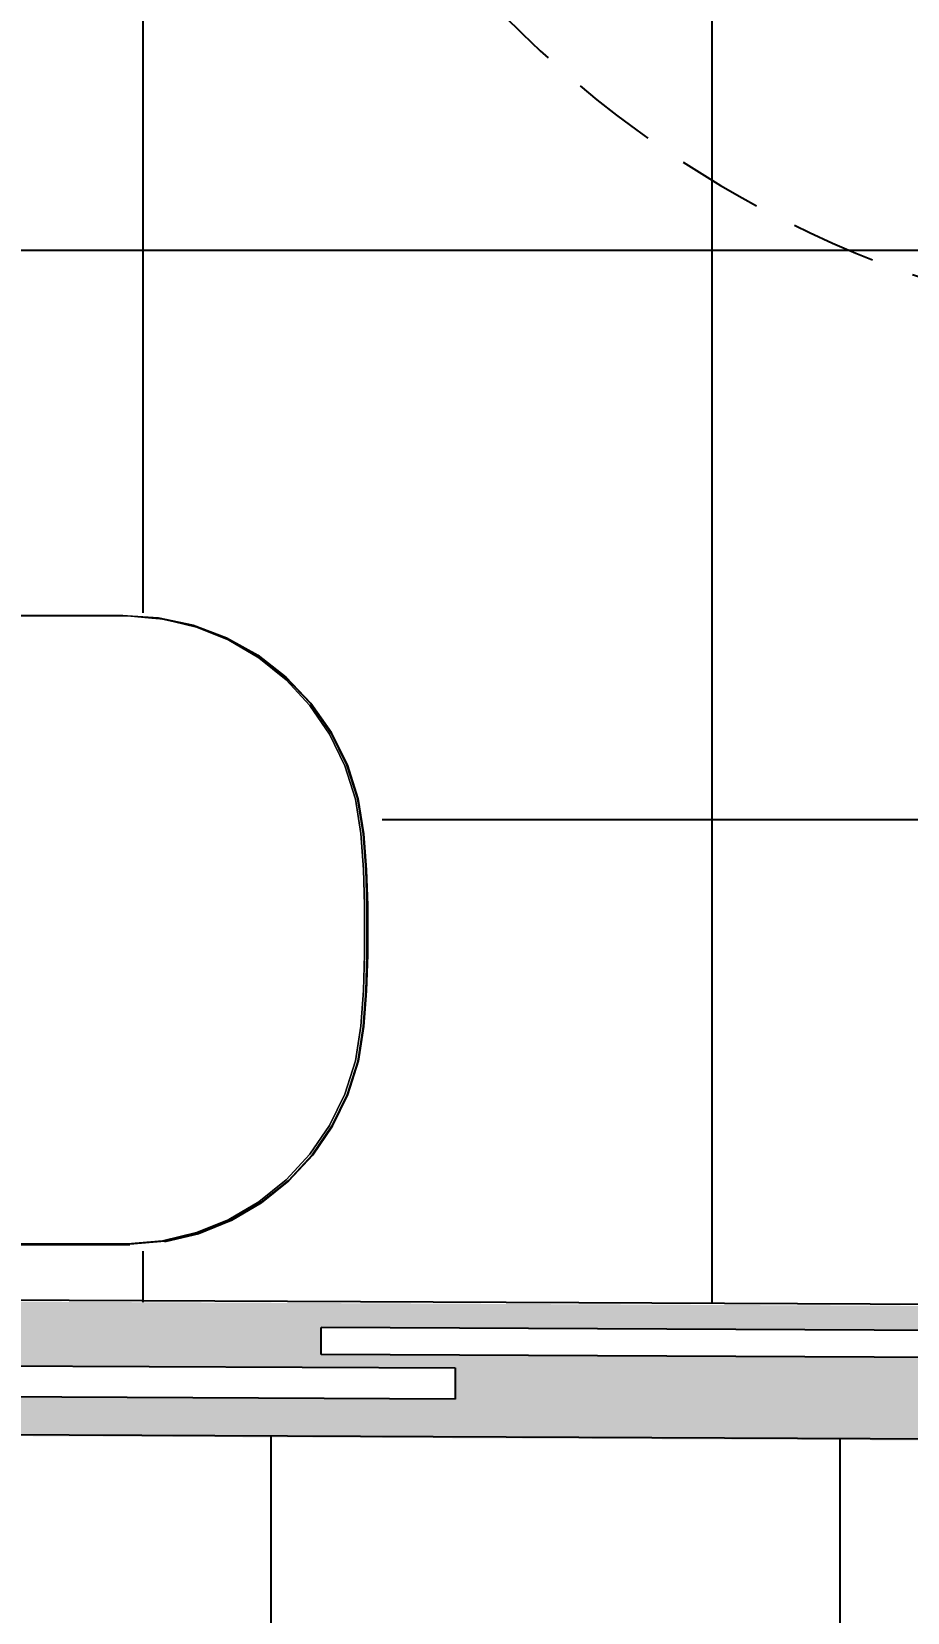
# Model space of a CAD drawing. Header units: millimetres. Extents: x 103208 to 171806, y -164 to 10038.
# Drawn here: x 118271 to 118336.2, y 6375.7 to 6493.3 of the extents above; entities that cross this region are included whole.
import ezdxf

# ---------------------------------------------------------------- set-up
doc = ezdxf.new("R2010")
doc.units = ezdxf.units.MM
doc.linetypes.add('HIDDEN', pattern=[9.525, 6.35, -3.175])
for name, color, linetype, lineweight in [('MEDIDAS', 7, 'Continuous', 0), ('Moveis', 1, 'Continuous', 9), ('Parede Baixa', 5, 'Continuous', 50), ('Pisos Externos', 15, 'Continuous', 9)]:
    doc.layers.add(name, color=color, linetype=linetype, lineweight=lineweight)
for name, color, linetype in [('Piso', 55, 'Continuous'), ('PN010', 1, 'Continuous'), ('Portas-Projeção', 55, 'HIDDEN')]:
    doc.layers.add(name, color=color, linetype=linetype)
doc.styles.add('Valéria', font='romantic.ttf', dxfattribs={"height": 10})
doc.dimstyles.new('Cota - 50', dxfattribs={"dimtxt": 10, "dimasz": 5, "dimexe": 10, "dimexo": 20, "dimgap": 5, "dimtad": 1, "dimtxsty": 'Valéria', "dimblk": 'DOT', "dimcen": 0, "dimclrd": 12, "dimclre": 12, "dimclrt": 2, "dimazin": 2, "dimtfac": 1, "dimtix": 1, "dimtmove": 0, "dimatfit": 3, "dimldrblk": 'DOT', "dimfxl": 1, "dimarcsym": 0})

# ---------------------------------------------------------------- blocks, each defined once
blk = doc.blocks.new('u')
at = {"layer": 'Moveis', "invisible_edges": 3}
for points in [[(12556.061, 3322.426), (12633.549, 3335.554), (12556.095, 3322.404)], [(12556.061, 3322.426), (12633.549, 3335.554), (12556.095, 3322.404)], [(12556.061, 3322.426), (12633.549, 3335.554), (12556.095, 3322.404)], [(12556.061, 3322.426), (12633.549, 3335.554), (12556.095, 3322.404)], [(12556.061, 3322.426), (12633.549, 3335.554), (12556.095, 3322.404)], [(12556.095, 3322.404), (12633.549, 3335.554), (12556.232, 3322.311)], [(12556.095, 3322.404), (12633.549, 3335.554), (12556.232, 3322.311)], [(12556.095, 3322.404), (12633.549, 3335.554), (12556.232, 3322.311)], [(12556.095, 3322.404), (12633.549, 3335.554), (12556.232, 3322.311)], [(12556.095, 3322.404), (12633.549, 3335.554), (12556.232, 3322.311)], [(12556.232, 3322.311), (12633.549, 3335.554), (12556.257, 3322.282)], [(12556.232, 3322.311), (12633.549, 3335.554), (12556.257, 3322.282)], [(12556.232, 3322.311), (12633.549, 3335.554), (12556.257, 3322.282)], [(12556.232, 3322.311), (12633.549, 3335.554), (12556.257, 3322.282)], [(12556.232, 3322.311), (12633.549, 3335.554), (12556.257, 3322.282)], [(12556.257, 3322.282), (12633.549, 3335.554), (12556.359, 3322.193)], [(12556.257, 3322.282), (12633.549, 3335.554), (12556.359, 3322.193)], [(12556.257, 3322.282), (12633.549, 3335.554), (12556.359, 3322.193)], [(12556.257, 3322.282), (12633.549, 3335.554), (12556.359, 3322.193)], [(12556.257, 3322.282), (12633.549, 3335.554), (12556.359, 3322.193)], [(12556.359, 3322.193), (12633.549, 3335.554), (12556.382, 3322.167)], [(12556.359, 3322.193), (12633.549, 3335.554), (12556.382, 3322.167)], [(12556.359, 3322.193), (12633.549, 3335.554), (12556.382, 3322.167)], [(12556.359, 3322.193), (12633.549, 3335.554), (12556.382, 3322.167)], [(12556.359, 3322.193), (12633.549, 3335.554), (12556.382, 3322.167)], [(12556.382, 3322.167), (12633.549, 3335.554), (12556.494, 3322.031)], [(12556.382, 3322.167), (12633.549, 3335.554), (12556.494, 3322.031)], [(12556.382, 3322.167), (12633.549, 3335.554), (12556.494, 3322.031)], [(12556.382, 3322.167), (12633.549, 3335.554), (12556.494, 3322.031)], [(12556.382, 3322.167), (12633.549, 3335.554), (12556.494, 3322.031)], [(12556.494, 3322.031), (12633.549, 3335.554), (12556.593, 3321.876)], [(12556.494, 3322.031), (12633.549, 3335.554), (12556.593, 3321.876)], [(12556.494, 3322.031), (12633.549, 3335.554), (12556.593, 3321.876)], [(12556.494, 3322.031), (12633.549, 3335.554), (12556.593, 3321.876)], [(12556.494, 3322.031), (12633.549, 3335.554), (12556.593, 3321.876)], [(12556.593, 3321.876), (12633.549, 3335.554), (12556.603, 3321.851)], [(12556.593, 3321.876), (12633.549, 3335.554), (12556.603, 3321.851)], [(12556.593, 3321.876), (12633.549, 3335.554), (12556.603, 3321.851)], [(12556.593, 3321.876), (12633.549, 3335.554), (12556.603, 3321.851)], [(12556.593, 3321.876), (12633.549, 3335.554), (12556.603, 3321.851)], [(12556.603, 3321.851), (12633.549, 3335.554), (12556.676, 3321.704)], [(12556.603, 3321.851), (12633.549, 3335.554), (12556.676, 3321.704)], [(12556.603, 3321.851), (12633.549, 3335.554), (12556.676, 3321.704)], [(12556.603, 3321.851), (12633.549, 3335.554), (12556.676, 3321.704)], [(12556.603, 3321.851), (12633.549, 3335.554), (12556.676, 3321.704)], [(12556.676, 3321.704), (12633.549, 3335.554), (12556.684, 3321.683)], [(12556.676, 3321.704), (12633.549, 3335.554), (12556.684, 3321.683)], [(12556.676, 3321.704), (12633.549, 3335.554), (12556.684, 3321.683)], [(12556.676, 3321.704), (12633.549, 3335.554), (12556.684, 3321.683)], [(12556.676, 3321.704), (12633.549, 3335.554), (12556.684, 3321.683)], [(12556.684, 3321.683), (12633.549, 3335.554), (12556.748, 3321.503)], [(12556.684, 3321.683), (12633.549, 3335.554), (12556.748, 3321.503)], [(12556.684, 3321.683), (12633.549, 3335.554), (12556.748, 3321.503)], [(12556.684, 3321.683), (12633.549, 3335.554), (12556.748, 3321.503)], [(12556.684, 3321.683), (12633.549, 3335.554), (12556.748, 3321.503)], [(12556.748, 3321.503), (12633.549, 3335.554), (12556.795, 3321.312)], [(12556.748, 3321.503), (12633.549, 3335.554), (12556.795, 3321.312)], [(12556.748, 3321.503), (12633.549, 3335.554), (12556.795, 3321.312)], [(12556.748, 3321.503), (12633.549, 3335.554), (12556.795, 3321.312)], [(12556.748, 3321.503), (12633.549, 3335.554), (12556.795, 3321.312)], [(12556.795, 3321.312), (12633.549, 3335.554), (12556.824, 3321.114)], [(12556.795, 3321.312), (12633.549, 3335.554), (12556.824, 3321.114)], [(12556.795, 3321.312), (12633.549, 3335.554), (12556.824, 3321.114)], [(12556.795, 3321.312), (12633.549, 3335.554), (12556.824, 3321.114)], [(12556.795, 3321.312), (12633.549, 3335.554), (12556.824, 3321.114)], [(12556.824, 3321.114), (12633.549, 3335.554), (12556.833, 3320.923)], [(12556.824, 3321.114), (12633.549, 3335.554), (12556.833, 3320.923)], [(12556.824, 3321.114), (12633.549, 3335.554), (12556.833, 3320.923)], [(12556.824, 3321.114), (12633.549, 3335.554), (12556.833, 3320.923)], [(12556.824, 3321.114), (12633.549, 3335.554), (12556.833, 3320.923)], [(12556.833, 3320.923), (12633.549, 3335.554), (12556.833, 3308.185)], [(12556.833, 3320.923), (12633.549, 3335.554), (12556.833, 3308.185)], [(12556.833, 3320.923), (12633.549, 3335.554), (12556.833, 3308.185)], [(12556.833, 3320.923), (12633.549, 3335.554), (12556.833, 3308.185)], [(12556.833, 3320.923), (12633.549, 3335.554), (12556.833, 3308.185)]]:
    blk.add_3dface(points, dxfattribs=at)
blk = doc.blocks.new('_Dot')
at = {"color": 0, "linetype": 'ByBlock', "lineweight": -2}
blk.add_line((-0.5, 0), (-1, 0), dxfattribs=at)
at = {"color": 0, "linetype": 'ByBlock', "const_width": 0.5}
blk.add_lwpolyline([(-0.25, 0, 1), (0.25, 0, 1)], format="xyb", close=True, dxfattribs=at)
blk = doc.blocks.new('*D888')
at = {"layer": 'Defpoints', "color": 0, "transparency": 16777216}
for p in [(119310.37, 6770.07, 9825), (119409.15, 6632.8), (116870.38, 5014.37, 9825)]:
    blk.add_point(p, dxfattribs=at)
at = {"layer": 'MEDIDAS', "color": 12, "lineweight": -2, "transparency": 16777216}
for p, q in [((119322.05, 6753.84), (119414.99, 6624.68)), ((116973.22, 4880.02), (119405.09, 6629.88)), ((116882.06, 4998.14), (116975, 4868.98))]:
    blk.add_line(p, q, dxfattribs=at)
at = {"layer": 'MEDIDAS', "color": 12, "lineweight": -2, "transparency": 16777216, "xscale": 5, "yscale": 5, "zscale": 5}
for p, rotation in [((119409.15, 6632.8), 35.73698977606095), ((116969.16, 4877.1), 215.736989776061)]:
    blk.add_blockref('_Dot', p, dxfattribs=dict(at, rotation=rotation))
at = {"layer": 'MEDIDAS', "color": 2, "transparency": 16777216, "insert": (118183.23, 5763.18), "char_height": 10, "attachment_point": 5, "rotation": 35.737, "style": 'Valéria'}
blk.add_mtext('3006', dxfattribs=at)

msp = doc.modelspace()

# ---------------------------------------------------------------- hatches: boundary and pattern name
at = {"layer": 'Piso'}
h = msp.add_hatch(dxfattribs=at)
h.set_pattern_fill('ANSI37', color=256, scale=13.33333, angle=-45)
h.paths.add_polyline_path([(118377.65682, 6398.80188), (118218.08925, 6398.80188), (118218.02067, 6549.03709), (118377.58824, 6549.03709)])
h.paths.add_polyline_path([(118268.27188, 6469.30771), (118218.02067, 6469.30771), (118218.02067, 6549.03709), (118268.27188, 6549.03709)], flags=16)
h.paths.add_polyline_path([(118225.36547, 6449.40113), (118296.38943, 6450.25712), (118298.61103, 6402.4309), (118226.67332, 6403.04957)], flags=16)
h.paths.add_polyline_path([(118218.12662, 6467.02625), (118225.32405, 6467.02625), (118226.75444, 6462.21222), (118218.12662, 6456.52532)], flags=16)
h = msp.add_hatch(dxfattribs=at)
h.set_pattern_fill('ANSI37', color=256, scale=13.333333, angle=-45)
h.set_pattern_definition([(360, (54365.504, -1843.903), (3e-14, 42.333333), []), (90, (54365.504, -1843.903), (-42.333333, 3e-14), [])])
h.paths.add_polyline_path([(118377.45945, 6388.44635), (118217.46104, 6389.1609), (118217.3367, 6363.07414), (118218.71943, 6362.57025), (118218.85712, 6362.32857), (118218.85712, 6360.93386), (118218.85712, 6356.31696), (118221.48854, 6356.31696), (118221.78229, 6356.09586), (118222.09271, 6355.90951), (118222.41896, 6355.75863), (118222.76109, 6355.6415), (118223.11951, 6355.55984), (118223.46122, 6355.49211), (118223.90476, 6355.35716), (118224.22629, 6355.22309), (118224.22629, 6355.80864), (118228.2361, 6355.80864), (118228.2361, 6354.68164), (118256.46243, 6354.68164), (118256.46243, 6367.25331), (118287.14431, 6367.25331), (118287.14431, 6336.50998), (118256.46243, 6336.50998), (118256.46243, 6349.08164), (118228.2361, 6349.08164), (118228.2361, 6347.95464), (118224.22629, 6347.95464), (118224.22629, 6348.5402), (118223.90476, 6348.40613), (118223.46122, 6348.27118), (118223.11951, 6348.20345), (118222.76104, 6348.12178), (118222.41878, 6348.00458), (118222.09253, 6347.85312), (118221.78224, 6347.6674), (118221.48854, 6347.44633), (118218.85712, 6347.44633), (118218.85712, 6342.72142), (118218.82148, 6342.64828), (118218.84806, 6342.73966), (118218.85712, 6342.82943), (118218.85712, 6347.44633), (118218.85712, 6356.31696), (118218.85712, 6360.93386), (118218.84806, 6361.02363), (118218.82148, 6361.115), (118218.77921, 6361.20176), (118218.59112, 6361.37912), (118217.9223, 6361.66409), (118217.33109, 6361.89657), (118217.10292, 6314.02869), (118247.10547, 6314.19096), (118347.104, 6314.73181), (118377.10887, 6314.89409)])
at = {"layer": 'Pisos Externos'}
h = msp.add_hatch(dxfattribs=at)
h.set_pattern_fill('AR-SAND', color=256, scale=0.05, angle=45)
h.set_pattern_definition([(82.5, (69592.022, -1480.3171), (-1.78690674, 1.673767446), [0, -1.9304, 0, -2.159, 0, -2.06375]), (52.5, (69592.022, -1480.317), (-0.94505464, 4.12366426), [0, -1.0414, 0, -1.7399, 0, -0.66675]), (12.5, (69590.9174, -1481.4217), (2.79149913, 2.80166156), [0, -0.635, 0, -2.286, 0, -2.9845]), (2.5, (69590.9174, -1481.4217), (1.91140555, 3.4877539), [0, -0.3175, 0, -1.4986, 0, -1.7145])])
h.paths.add_polyline_path([(118377.53553, 6394.50303), (118372.56504, 6394.52673), (118372.56504, 6388.34668), (118377.53553, 6388.32299)])
h.paths.add_polyline_path([(118372.56504, 6393.02671), (118369.56334, 6393.04102), (118369.55792, 6388.36101), (118372.56504, 6388.34668)])
h.paths.add_polyline_path([(118369.55792, 6393.04104), (118369.56507, 6394.54103), (118302.56584, 6394.86038), (118302.56127, 6393.90331), (118302.5502, 6391.58056), (118217.55117, 6391.98571), (118217.53734, 6389.08562), (118369.55792, 6388.36101)])
h.paths.add_polyline_path([(118369.57461, 6398.36104), (118217.58501, 6399.0855), (118217.56591, 6395.07808), (118218.03439, 6395.07808), (118218.03439, 6394.27811), (118219.46793, 6394.27811), (118219.46793, 6394.57135), (118220.00821, 6394.57135), (118220.00821, 6394.27811), (118221.86191, 6394.27811), (118221.86191, 6394.57135), (118222.40218, 6394.57135), (118222.40218, 6394.27811), (118302.56127, 6393.90331), (118302.56584, 6394.86038), (118292.56595, 6394.90804), (118292.57548, 6396.90802), (118369.57461, 6396.541)])
h.paths.add_polyline_path([(118377.58319, 6398.32287), (118372.58325, 6398.3467), (118372.58172, 6398.02669), (118372.57457, 6396.5267), (118377.57452, 6396.50287)])
h.paths.add_polyline_path([(118372.58325, 6398.3467), (118369.59776, 6398.36093), (118369.59776, 6398.04091), (118372.58172, 6398.02669)])

# ---------------------------------------------------------------- linework, layer by layer
at = {"layer": 'Moveis'}
for p, q in [((118277.80531, 6449.85559), (118226.67332, 6449.85559)), ((118278.17415, 6449.82912), (118237.6693, 6449.82912)), ((118277.80531, 6449.85559), (118278.17415, 6449.82912)), ((118279.96696, 6449.66978), (118278.17415, 6449.82912)), ((118278.17415, 6449.82912), (118280.46205, 6449.69625)), ((118280.56759, 6449.61639), (118279.96696, 6449.66978)), ((118280.4541, 6449.64057), (118279.96696, 6449.66978)), ((118280.4541, 6449.64057), (118280.56759, 6449.61639)), ((118280.46205, 6449.69625), (118283.06512, 6449.14158)), ((118280.76362, 6449.59897), (118280.56759, 6449.61639)), ((118280.76362, 6449.59897), (118281.66316, 6449.38297)), ((118281.66316, 6449.38297), (118283.04899, 6449.0877)), ((118281.66316, 6449.38297), (118283.29144, 6448.99198)), ((118283.06512, 6449.14158), (118285.55604, 6448.20404)), ((118285.70308, 6448.02125), (118283.29144, 6448.99198)), ((118283.29144, 6448.99198), (118285.53207, 6448.15316)), ((118287.84757, 6446.85795), (118285.53207, 6448.15316)), ((118285.55604, 6448.20404), (118287.87884, 6446.9047)), ((118287.94651, 6446.70772), (118285.70308, 6448.02125)), ((118287.84757, 6446.85795), (118289.94344, 6445.23117)), ((118287.87884, 6446.9047), (118289.98131, 6445.27275)), ((118287.94651, 6446.70772), (118289.97333, 6445.07973)), ((118291.77259, 6443.30938), (118289.94344, 6445.23117)), ((118291.73981, 6443.17241), (118289.97333, 6445.07973)), ((118289.98131, 6445.27275), (118291.81623, 6443.34486)), ((118291.77259, 6443.30938), (118293.29392, 6441.13576)), ((118291.81623, 6443.34486), (118293.34235, 6441.16435)), ((118291.73981, 6443.17241), (118293.20783, 6441.0269)), ((118294.34574, 6438.68948), (118293.20783, 6441.0269)), ((118293.29392, 6441.13576), (118294.47325, 6438.75915)), ((118293.34235, 6441.16435), (118294.52539, 6438.78022)), ((118295.12898, 6436.2106), (118294.34574, 6438.68948)), ((118295.28407, 6436.23296), (118294.47325, 6438.75915)), ((118294.52539, 6438.78022), (118295.33877, 6436.24604)), ((118295.28407, 6436.23296), (118295.70817, 6433.61394)), ((118295.33877, 6436.24604), (118295.7642, 6433.61875)), ((118295.12898, 6436.2106), (118295.54065, 6433.64372)), ((118295.72295, 6430.98316), (118295.54065, 6433.64372)), ((118295.89047, 6430.95338), (118295.70817, 6433.61394)), ((118295.7642, 6433.61875), (118295.94664, 6430.95627)), ((118295.72295, 6430.98316), (118295.81415, 6428.31792)), ((118295.98167, 6428.28814), (118295.89047, 6430.95338)), ((118295.94664, 6430.95627), (118296.0379, 6428.28911)), ((118295.81415, 6428.31792), (118295.81415, 6424.64679)), ((118295.98167, 6424.61701), (118295.98167, 6428.28814)), ((118296.0379, 6428.28911), (118296.04932, 6426.95474)), ((118296.04932, 6426.95474), (118296.0379, 6424.61605)), ((118295.81415, 6424.64679), (118295.72295, 6421.98155)), ((118295.89047, 6421.95177), (118295.98167, 6424.61701)), ((118296.0379, 6424.61605), (118295.94664, 6421.94889)), ((118295.72295, 6421.98155), (118295.54065, 6419.32099)), ((118295.89047, 6421.95177), (118295.70817, 6419.29121)), ((118295.94664, 6421.94889), (118295.7642, 6419.28641)), ((118295.12898, 6416.75411), (118295.54065, 6419.32099)), ((118295.2965, 6416.72434), (118295.70817, 6419.29121)), ((118295.7642, 6419.28641), (118295.35122, 6416.71133)), ((118295.12898, 6416.75411), (118294.34574, 6414.27523)), ((118295.2965, 6416.72434), (118294.51326, 6414.24545)), ((118295.35122, 6416.71133), (118294.56547, 6414.22453)), ((118293.20783, 6411.93782), (118294.34574, 6414.27523)), ((118294.51326, 6414.24545), (118293.37536, 6411.90804)), ((118294.56547, 6414.22453), (118293.42392, 6411.87966)), ((118291.73981, 6409.7923), (118293.20783, 6411.93782)), ((118291.90733, 6409.76253), (118293.37536, 6411.90804)), ((118293.42392, 6411.87966), (118291.95118, 6409.72731)), ((118291.73981, 6409.7923), (118289.97333, 6407.88498)), ((118291.90733, 6409.76253), (118290.14085, 6407.8552)), ((118291.95118, 6409.72731), (118290.17904, 6407.81391)), ((118287.94651, 6406.25699), (118289.97333, 6407.88498)), ((118288.11403, 6406.22721), (118290.14085, 6407.8552)), ((118290.17904, 6407.81391), (118288.14573, 6406.18075)), ((118287.94651, 6406.25699), (118285.70308, 6404.94346)), ((118288.11403, 6406.22721), (118285.87061, 6404.91369)), ((118288.14573, 6406.18075), (118285.89511, 6404.86306)), ((118283.29144, 6403.97273), (118285.70308, 6404.94346)), ((118285.87061, 6404.91369), (118283.45896, 6403.94296)), ((118285.89511, 6404.86306), (118283.47575, 6403.88928)), ((118280.76362, 6403.36574), (118278.17415, 6403.13559)), ((118280.93114, 6403.33597), (118278.34167, 6403.10581)), ((118280.76362, 6403.36574), (118283.29144, 6403.97273)), ((118280.93114, 6403.33597), (118283.45896, 6403.94296)), ((118283.47575, 6403.88928), (118280.93984, 6403.2804)), ((118278.34167, 6403.10581), (118226.67332, 6403.10581)), ((118278.3421, 6403.04957), (118226.67332, 6403.04957)), ((118237.21095, 6403.13559), (118278.17415, 6403.13559))]:
    msp.add_line(p, q, dxfattribs=at)
for points, invisible_edges in [([(118226.67332, 6449.85559), (118322.16132, 6491.23041), (118277.80531, 6449.85559)], 3), ([(118226.67332, 6449.85559), (118322.16132, 6491.23041), (118277.80531, 6449.85559)], 3), ([(118226.67332, 6449.85559), (118322.16132, 6491.23041), (118277.80531, 6449.85559)], 3), ([(118226.67332, 6449.85559), (118322.16132, 6491.23041), (118277.80531, 6449.85559)], 3), ([(118226.67332, 6449.85559), (118322.16132, 6491.23041), (118277.80531, 6449.85559)], 3), ([(118277.80531, 6449.85559), (118322.16132, 6491.23041), (118278.17415, 6449.82912)], 3), ([(118277.80531, 6449.85559), (118322.16132, 6491.23041), (118278.17415, 6449.82912)], 3), ([(118277.80531, 6449.85559), (118322.16132, 6491.23041), (118278.17415, 6449.82912)], 3), ([(118277.80531, 6449.85559), (118322.16132, 6491.23041), (118278.17415, 6449.82912)], 3), ([(118277.80531, 6449.85559), (118322.16132, 6491.23041), (118278.17415, 6449.82912)], 3), ([(118278.17415, 6449.82912), (118322.16132, 6491.23041), (118280.46205, 6449.69625)], 3), ([(118278.17415, 6449.82912), (118322.16132, 6491.23041), (118280.46205, 6449.69625)], 3), ([(118278.17415, 6449.82912), (118322.16132, 6491.23041), (118280.46205, 6449.69625)], 3), ([(118278.17415, 6449.82912), (118322.16132, 6491.23041), (118280.46205, 6449.69625)], 3), ([(118278.17415, 6449.82912), (118322.16132, 6491.23041), (118280.46205, 6449.69625)], 3), ([(118280.46205, 6449.69625), (118322.16132, 6491.23041), (118283.06512, 6449.14158)], 3), ([(118280.46205, 6449.69625), (118322.16132, 6491.23041), (118283.06512, 6449.14158)], 3), ([(118280.46205, 6449.69625), (118322.16132, 6491.23041), (118283.06512, 6449.14158)], 3), ([(118280.46205, 6449.69625), (118322.16132, 6491.23041), (118283.06512, 6449.14158)], 3), ([(118280.46205, 6449.69625), (118322.16132, 6491.23041), (118283.06512, 6449.14158)], 3), ([(118283.06512, 6449.14158), (118322.16132, 6491.23041), (118285.55604, 6448.20404)], 3), ([(118283.06512, 6449.14158), (118322.16132, 6491.23041), (118285.55604, 6448.20404)], 3), ([(118283.06512, 6449.14158), (118322.16132, 6491.23041), (118285.55604, 6448.20404)], 3), ([(118283.06512, 6449.14158), (118322.16132, 6491.23041), (118285.55604, 6448.20404)], 3), ([(118283.06512, 6449.14158), (118322.16132, 6491.23041), (118285.55604, 6448.20404)], 3), ([(118285.55604, 6448.20404), (118322.16132, 6491.23041), (118287.87884, 6446.9047)], 3), ([(118285.55604, 6448.20404), (118322.16132, 6491.23041), (118287.87884, 6446.9047)], 3), ([(118285.55604, 6448.20404), (118322.16132, 6491.23041), (118287.87884, 6446.9047)], 3), ([(118285.55604, 6448.20404), (118322.16132, 6491.23041), (118287.87884, 6446.9047)], 3), ([(118285.55604, 6448.20404), (118322.16132, 6491.23041), (118287.87884, 6446.9047)], 3), ([(118287.87884, 6446.9047), (118322.16132, 6491.23041), (118289.98131, 6445.27275)], 3), ([(118287.87884, 6446.9047), (118322.16132, 6491.23041), (118289.98131, 6445.27275)], 3), ([(118287.87884, 6446.9047), (118322.16132, 6491.23041), (118289.98131, 6445.27275)], 3), ([(118287.87884, 6446.9047), (118322.16132, 6491.23041), (118289.98131, 6445.27275)], 3), ([(118287.87884, 6446.9047), (118322.16132, 6491.23041), (118289.98131, 6445.27275)], 3), ([(118289.98131, 6445.27275), (118322.16132, 6491.23041), (118291.81623, 6443.34486)], 3), ([(118289.98131, 6445.27275), (118322.16132, 6491.23041), (118291.81623, 6443.34486)], 3), ([(118289.98131, 6445.27275), (118322.16132, 6491.23041), (118291.81623, 6443.34486)], 3), ([(118289.98131, 6445.27275), (118322.16132, 6491.23041), (118291.81623, 6443.34486)], 3), ([(118289.98131, 6445.27275), (118322.16132, 6491.23041), (118291.81623, 6443.34486)], 3), ([(118291.81623, 6443.34486), (118322.16132, 6491.23041), (118293.34235, 6441.16435)], 3), ([(118291.81623, 6443.34486), (118322.16132, 6491.23041), (118293.34235, 6441.16435)], 3), ([(118291.81623, 6443.34486), (118322.16132, 6491.23041), (118293.34235, 6441.16435)], 3), ([(118291.81623, 6443.34486), (118322.16132, 6491.23041), (118293.34235, 6441.16435)], 3), ([(118291.81623, 6443.34486), (118322.16132, 6491.23041), (118293.34235, 6441.16435)], 3), ([(118293.34235, 6441.16435), (118322.16132, 6491.23041), (118294.52539, 6438.78022)], 3), ([(118293.34235, 6441.16435), (118322.16132, 6491.23041), (118294.52539, 6438.78022)], 3), ([(118293.34235, 6441.16435), (118322.16132, 6491.23041), (118294.52539, 6438.78022)], 3), ([(118293.34235, 6441.16435), (118322.16132, 6491.23041), (118294.52539, 6438.78022)], 3), ([(118293.34235, 6441.16435), (118322.16132, 6491.23041), (118294.52539, 6438.78022)], 3), ([(118294.52539, 6438.78022), (118322.16132, 6491.23041), (118295.33877, 6436.24604)], 3), ([(118294.52539, 6438.78022), (118322.16132, 6491.23041), (118295.33877, 6436.24604)], 3), ([(118294.52539, 6438.78022), (118322.16132, 6491.23041), (118295.33877, 6436.24604)], 3), ([(118294.52539, 6438.78022), (118322.16132, 6491.23041), (118295.33877, 6436.24604)], 3), ([(118294.52539, 6438.78022), (118322.16132, 6491.23041), (118295.33877, 6436.24604)], 3), ([(118295.33877, 6436.24604), (118322.16132, 6491.23041), (118295.7642, 6433.61875)], 3), ([(118295.33877, 6436.24604), (118322.16132, 6491.23041), (118295.7642, 6433.61875)], 3), ([(118295.33877, 6436.24604), (118322.16132, 6491.23041), (118295.7642, 6433.61875)], 3), ([(118295.33877, 6436.24604), (118322.16132, 6491.23041), (118295.7642, 6433.61875)], 3), ([(118295.33877, 6436.24604), (118322.16132, 6491.23041), (118295.7642, 6433.61875)], 3), ([(118295.7642, 6433.61875), (118322.16132, 6491.23041), (118295.94664, 6430.95627)], 3), ([(118295.7642, 6433.61875), (118322.16132, 6491.23041), (118295.94664, 6430.95627)], 3), ([(118295.7642, 6433.61875), (118322.16132, 6491.23041), (118295.94664, 6430.95627)], 3), ([(118295.7642, 6433.61875), (118322.16132, 6491.23041), (118295.94664, 6430.95627)], 3), ([(118295.7642, 6433.61875), (118322.16132, 6491.23041), (118295.94664, 6430.95627)], 3), ([(118295.94664, 6430.95627), (118322.16132, 6491.23041), (118296.0379, 6428.28911)], 3), ([(118295.94664, 6430.95627), (118322.16132, 6491.23041), (118296.0379, 6428.28911)], 3), ([(118295.94664, 6430.95627), (118322.16132, 6491.23041), (118296.0379, 6428.28911)], 3), ([(118295.94664, 6430.95627), (118322.16132, 6491.23041), (118296.0379, 6428.28911)], 3), ([(118295.94664, 6430.95627), (118322.16132, 6491.23041), (118296.0379, 6428.28911)], 3), ([(118296.0379, 6428.28911), (118322.16132, 6491.23041), (118296.04932, 6426.95474)], 3), ([(118296.0379, 6428.28911), (118322.16132, 6491.23041), (118296.04932, 6426.95474)], 3), ([(118296.0379, 6428.28911), (118322.16132, 6491.23041), (118296.04932, 6426.95474)], 3), ([(118296.0379, 6428.28911), (118322.16132, 6491.23041), (118296.04932, 6426.95474)], 3), ([(118296.0379, 6428.28911), (118322.16132, 6491.23041), (118296.04932, 6426.95474)], 3), ([(118237.6693, 6449.82912), (118226.67332, 6449.85559), (118277.80531, 6449.85559)], 13), ([(118237.21095, 6403.13559), (118237.3709, 6449.60609), (118278.17415, 6403.13559)], 3), ([(118237.6693, 6449.82912), (118277.80531, 6449.85559), (118278.17415, 6449.82912)], 1), ([(118278.17415, 6403.13559), (118237.6693, 6449.82912), (118278.17415, 6449.82912)], 13), ([(118280.76362, 6403.36574), (118278.17415, 6449.82912), (118279.96696, 6449.66978)], 13), ([(118280.46205, 6449.69625), (118279.96696, 6449.66978), (118278.17415, 6449.82912)], 1), ([(118278.17415, 6403.13559), (118278.17415, 6449.82912), (118280.76362, 6403.36574)], 3), ([(118279.96696, 6449.66978), (118280.46205, 6449.69625), (118280.4541, 6449.64057)], 3), ([(118280.76362, 6403.36574), (118279.96696, 6449.66978), (118280.56759, 6449.61639)], 13), ([(118280.4541, 6449.64057), (118280.46205, 6449.69625), (118280.56759, 6449.61639)], 3), ([(118280.76362, 6449.59897), (118280.46205, 6449.69625), (118283.06512, 6449.14158)], 13), ([(118280.56759, 6449.61639), (118280.46205, 6449.69625), (118280.76362, 6449.59897)], 3), ([(118280.76362, 6403.36574), (118280.56759, 6449.61639), (118280.76362, 6449.59897)], 13), ([(118283.29144, 6403.97273), (118280.76362, 6449.59897), (118281.66316, 6449.38297)], 13), ([(118280.76362, 6403.36574), (118280.76362, 6449.59897), (118283.29144, 6403.97273)], 3), ([(118280.76362, 6449.59897), (118283.06512, 6449.14158), (118281.66316, 6449.38297)], 3), ([(118283.29144, 6403.97273), (118281.66316, 6449.38297), (118283.29144, 6448.99198)], 13), ([(118281.66316, 6449.38297), (118283.06512, 6449.14158), (118283.04899, 6449.0877)], 3), ([(118283.29144, 6448.99198), (118283.06512, 6449.14158), (118285.55604, 6448.20404)], 13), ([(118283.29144, 6448.99198), (118285.55604, 6448.20404), (118285.53207, 6448.15316)], 3), ([(118283.29144, 6403.97273), (118283.29144, 6448.99198), (118285.70308, 6404.94346)], 3), ([(118285.70308, 6404.94346), (118283.29144, 6448.99198), (118285.70308, 6448.02125)], 13), ([(118285.53207, 6448.15316), (118285.70308, 6448.02125), (118283.29144, 6448.99198)], 1), ([(118285.53207, 6448.15316), (118285.55604, 6448.20404), (118287.84757, 6446.85795)], 3), ([(118285.70308, 6448.02125), (118285.53207, 6448.15316), (118287.84757, 6446.85795)], 13), ([(118287.84757, 6446.85795), (118285.55604, 6448.20404), (118287.87884, 6446.9047)], 13), ([(118287.94651, 6406.25699), (118285.70308, 6448.02125), (118287.94651, 6446.70772)], 13), ([(118285.70308, 6404.94346), (118285.70308, 6448.02125), (118287.94651, 6406.25699)], 3), ([(118285.70308, 6448.02125), (118287.84757, 6446.85795), (118287.94651, 6446.70772)], 3), ([(118287.84757, 6446.85795), (118287.87884, 6446.9047), (118289.94344, 6445.23117)], 3), ([(118287.94651, 6446.70772), (118287.84757, 6446.85795), (118289.94344, 6445.23117)], 13), ([(118289.94344, 6445.23117), (118287.87884, 6446.9047), (118289.98131, 6445.27275)], 13), ([(118287.94651, 6406.25699), (118287.94651, 6446.70772), (118289.97333, 6407.88498)], 3), ([(118287.94651, 6446.70772), (118289.94344, 6445.23117), (118289.97333, 6445.07973)], 3), ([(118289.97333, 6407.88498), (118287.94651, 6446.70772), (118289.97333, 6445.07973)], 13), ([(118289.94344, 6445.23117), (118289.98131, 6445.27275), (118291.77259, 6443.30938)], 3), ([(118289.97333, 6445.07973), (118289.94344, 6445.23117), (118291.77259, 6443.30938)], 13), ([(118289.97333, 6407.88498), (118289.97333, 6445.07973), (118291.73981, 6409.7923)], 3), ([(118291.73981, 6409.7923), (118289.97333, 6445.07973), (118291.73981, 6443.17241)], 13), ([(118289.97333, 6445.07973), (118291.77259, 6443.30938), (118291.73981, 6443.17241)], 3), ([(118291.77259, 6443.30938), (118289.98131, 6445.27275), (118291.81623, 6443.34486)], 13), ([(118291.73981, 6443.17241), (118291.77259, 6443.30938), (118293.20783, 6441.0269)], 3), ([(118291.77259, 6443.30938), (118291.81623, 6443.34486), (118293.29392, 6441.13576)], 3), ([(118293.20783, 6441.0269), (118291.77259, 6443.30938), (118293.29392, 6441.13576)], 13), ([(118293.29392, 6441.13576), (118291.81623, 6443.34486), (118293.34235, 6441.16435)], 13), ([(118291.73981, 6409.7923), (118291.73981, 6443.17241), (118293.20783, 6411.93782)], 3), ([(118293.20783, 6411.93782), (118291.73981, 6443.17241), (118293.20783, 6441.0269)], 13), ([(118293.20783, 6441.0269), (118293.29392, 6441.13576), (118294.34574, 6438.68948)], 3), ([(118293.20783, 6411.93782), (118293.20783, 6441.0269), (118294.34574, 6414.27523)], 3), ([(118294.34574, 6414.27523), (118293.20783, 6441.0269), (118294.34574, 6438.68948)], 13), ([(118293.29392, 6441.13576), (118293.34235, 6441.16435), (118294.47325, 6438.75915)], 3), ([(118294.34574, 6438.68948), (118293.29392, 6441.13576), (118294.47325, 6438.75915)], 13), ([(118294.47325, 6438.75915), (118293.34235, 6441.16435), (118294.52539, 6438.78022)], 13), ([(118294.34574, 6438.68948), (118294.47325, 6438.75915), (118295.12898, 6436.2106)], 3), ([(118294.34574, 6414.27523), (118294.34574, 6438.68948), (118295.12898, 6416.75411)], 3), ([(118295.12898, 6416.75411), (118294.34574, 6438.68948), (118295.12898, 6436.2106)], 13), ([(118294.47325, 6438.75915), (118294.52539, 6438.78022), (118295.28407, 6436.23296)], 3), ([(118295.12898, 6436.2106), (118294.47325, 6438.75915), (118295.28407, 6436.23296)], 13), ([(118295.28407, 6436.23296), (118294.52539, 6438.78022), (118295.33877, 6436.24604)], 13), ([(118295.12898, 6436.2106), (118295.28407, 6436.23296), (118295.54065, 6433.64372)], 3), ([(118295.28407, 6436.23296), (118295.33877, 6436.24604), (118295.70817, 6433.61394)], 3), ([(118295.54065, 6433.64372), (118295.28407, 6436.23296), (118295.70817, 6433.61394)], 13), ([(118295.70817, 6433.61394), (118295.33877, 6436.24604), (118295.7642, 6433.61875)], 13), ([(118295.12898, 6416.75411), (118295.12898, 6436.2106), (118295.54065, 6419.32099)], 3), ([(118295.54065, 6419.32099), (118295.12898, 6436.2106), (118295.54065, 6433.64372)], 13), ([(118295.54065, 6433.64372), (118295.70817, 6433.61394), (118295.72295, 6430.98316)], 3), ([(118295.54065, 6419.32099), (118295.54065, 6433.64372), (118295.72295, 6421.98155)], 3), ([(118295.72295, 6421.98155), (118295.54065, 6433.64372), (118295.72295, 6430.98316)], 13), ([(118295.70817, 6433.61394), (118295.7642, 6433.61875), (118295.89047, 6430.95338)], 3), ([(118295.72295, 6430.98316), (118295.70817, 6433.61394), (118295.89047, 6430.95338)], 13), ([(118295.89047, 6430.95338), (118295.7642, 6433.61875), (118295.94664, 6430.95627)], 13), ([(118295.72295, 6430.98316), (118295.89047, 6430.95338), (118295.81415, 6428.31792)], 3), ([(118295.72295, 6421.98155), (118295.72295, 6430.98316), (118295.81415, 6428.31792)], 13), ([(118295.81415, 6428.31792), (118295.89047, 6430.95338), (118295.81415, 6424.64679)], 3), ([(118295.89047, 6430.95338), (118295.94664, 6430.95627), (118295.98167, 6428.28814)], 3), ([(118295.98167, 6424.61701), (118295.89047, 6430.95338), (118295.98167, 6428.28814)], 1), ([(118295.89047, 6421.95177), (118295.89047, 6430.95338), (118295.98167, 6424.61701)], 3), ([(118295.98167, 6428.28814), (118295.94664, 6430.95627), (118296.0379, 6428.28911)], 13), ([(118295.72295, 6421.98155), (118295.81415, 6428.31792), (118295.81415, 6424.64679)], 1), ([(118296.0379, 6424.61605), (118295.98167, 6424.61701), (118295.98167, 6428.28814)], 13), ([(118296.0379, 6424.61605), (118296.0379, 6428.28911), (118296.04932, 6426.95474)], 1), ([(118296.12558, 6377.48556), (118296.0379, 6424.61605), (118296.04932, 6426.95474)], 13), ([(118296.12558, 6377.48556), (118296.0379, 6424.61605), (118296.04932, 6426.95474)], 13), ([(118296.12558, 6377.48556), (118296.0379, 6424.61605), (118296.04932, 6426.95474)], 13), ([(118296.12558, 6377.48556), (118296.0379, 6424.61605), (118296.04932, 6426.95474)], 13), ([(118296.12558, 6377.48556), (118296.0379, 6424.61605), (118296.04932, 6426.95474)], 13), ([(118295.89047, 6421.95177), (118295.72295, 6421.98155), (118295.81415, 6424.64679)], 13), ([(118295.94664, 6421.94889), (118295.89047, 6421.95177), (118295.98167, 6424.61701)], 13), ([(118295.94664, 6421.94889), (118295.98167, 6424.61701), (118296.0379, 6424.61605)], 3), ([(118296.02735, 6377.49987), (118295.94664, 6421.94889), (118296.0379, 6424.61605)], 13), ([(118296.02735, 6377.49987), (118295.94664, 6421.94889), (118296.0379, 6424.61605)], 13), ([(118296.02735, 6377.49987), (118295.94664, 6421.94889), (118296.0379, 6424.61605)], 13), ([(118296.02735, 6377.49987), (118295.94664, 6421.94889), (118296.0379, 6424.61605)], 13), ([(118296.02735, 6377.49987), (118295.94664, 6421.94889), (118296.0379, 6424.61605)], 13), ([(118295.70817, 6419.29121), (118295.54065, 6419.32099), (118295.72295, 6421.98155)], 13), ([(118295.70817, 6419.29121), (118295.72295, 6421.98155), (118295.89047, 6421.95177)], 3), ([(118295.7642, 6419.28641), (118295.70817, 6419.29121), (118295.89047, 6421.95177)], 13), ([(118295.7642, 6419.28641), (118295.89047, 6421.95177), (118295.94664, 6421.94889)], 3), ([(118295.83075, 6377.52679), (118295.7642, 6419.28641), (118295.94664, 6421.94889)], 13), ([(118295.83075, 6377.52679), (118295.7642, 6419.28641), (118295.94664, 6421.94889)], 13), ([(118295.83075, 6377.52679), (118295.7642, 6419.28641), (118295.94664, 6421.94889)], 13), ([(118295.83075, 6377.52679), (118295.7642, 6419.28641), (118295.94664, 6421.94889)], 13), ([(118295.83075, 6377.52679), (118295.7642, 6419.28641), (118295.94664, 6421.94889)], 13), ([(118295.2965, 6416.72434), (118295.12898, 6416.75411), (118295.54065, 6419.32099)], 13), ([(118295.2965, 6416.72434), (118295.54065, 6419.32099), (118295.70817, 6419.29121)], 3), ([(118295.35122, 6416.71133), (118295.2965, 6416.72434), (118295.70817, 6419.29121)], 13), ([(118295.35122, 6416.71133), (118295.70817, 6419.29121), (118295.7642, 6419.28641)], 3), ([(118295.43704, 6377.57382), (118295.35122, 6416.71133), (118295.7642, 6419.28641)], 13), ([(118295.43704, 6377.57382), (118295.35122, 6416.71133), (118295.7642, 6419.28641)], 13), ([(118295.43704, 6377.57382), (118295.35122, 6416.71133), (118295.7642, 6419.28641)], 13), ([(118295.43704, 6377.57382), (118295.35122, 6416.71133), (118295.7642, 6419.28641)], 13), ([(118295.43704, 6377.57382), (118295.35122, 6416.71133), (118295.7642, 6419.28641)], 13), ([(118294.51326, 6414.24545), (118294.34574, 6414.27523), (118295.12898, 6416.75411)], 13), ([(118294.51326, 6414.24545), (118295.12898, 6416.75411), (118295.2965, 6416.72434)], 3), ([(118294.56547, 6414.22453), (118294.51326, 6414.24545), (118295.2965, 6416.72434)], 13), ([(118294.56547, 6414.22453), (118295.2965, 6416.72434), (118295.35122, 6416.71133)], 3), ([(118294.64843, 6377.64502), (118294.56547, 6414.22453), (118295.35122, 6416.71133)], 13), ([(118294.64843, 6377.64502), (118294.56547, 6414.22453), (118295.35122, 6416.71133)], 13), ([(118294.64843, 6377.64502), (118294.56547, 6414.22453), (118295.35122, 6416.71133)], 13), ([(118294.64843, 6377.64502), (118294.56547, 6414.22453), (118295.35122, 6416.71133)], 13), ([(118294.64843, 6377.64502), (118294.56547, 6414.22453), (118295.35122, 6416.71133)], 13), ([(118293.37536, 6411.90804), (118293.20783, 6411.93782), (118294.34574, 6414.27523)], 13), ([(118293.37536, 6411.90804), (118294.34574, 6414.27523), (118294.51326, 6414.24545)], 3), ([(118293.42392, 6411.87966), (118293.37536, 6411.90804), (118294.51326, 6414.24545)], 13), ([(118293.42392, 6411.87966), (118294.51326, 6414.24545), (118294.56547, 6414.22453)], 3), ([(118293.46303, 6377.67655), (118293.42392, 6411.87966), (118294.56547, 6414.22453)], 13), ([(118293.46303, 6377.67655), (118293.42392, 6411.87966), (118294.56547, 6414.22453)], 13), ([(118293.46303, 6377.67655), (118293.42392, 6411.87966), (118294.56547, 6414.22453)], 13), ([(118293.46303, 6377.67655), (118293.42392, 6411.87966), (118294.56547, 6414.22453)], 13), ([(118293.46303, 6377.67655), (118293.42392, 6411.87966), (118294.56547, 6414.22453)], 13), ([(118291.90733, 6409.76253), (118291.73981, 6409.7923), (118293.20783, 6411.93782)], 13), ([(118291.90733, 6409.76253), (118293.20783, 6411.93782), (118293.37536, 6411.90804)], 3), ([(118291.95118, 6409.72731), (118291.90733, 6409.76253), (118293.37536, 6411.90804)], 13), ([(118291.95118, 6409.72731), (118293.37536, 6411.90804), (118293.42392, 6411.87966)], 3), ([(118291.98863, 6377.23668), (118291.95118, 6409.72731), (118293.42392, 6411.87966)], 13), ([(118291.98863, 6377.23668), (118291.95118, 6409.72731), (118293.42392, 6411.87966)], 13), ([(118291.98863, 6377.23668), (118291.95118, 6409.72731), (118293.42392, 6411.87966)], 13), ([(118291.98863, 6377.23668), (118291.95118, 6409.72731), (118293.42392, 6411.87966)], 13), ([(118291.98863, 6377.23668), (118291.95118, 6409.72731), (118293.42392, 6411.87966)], 13), ([(118290.14085, 6407.8552), (118289.97333, 6407.88498), (118291.73981, 6409.7923)], 13), ([(118290.14085, 6407.8552), (118291.73981, 6409.7923), (118291.90733, 6409.76253)], 3), ([(118290.17904, 6407.81391), (118290.14085, 6407.8552), (118291.90733, 6409.76253)], 13), ([(118290.17904, 6407.81391), (118291.90733, 6409.76253), (118291.95118, 6409.72731)], 3), ([(118291.95118, 6409.72731), (118291.43103, 6377.23668), (118290.17904, 6407.81391)], 3), ([(118291.95118, 6409.72731), (118291.43103, 6377.23668), (118290.17904, 6407.81391)], 3), ([(118291.95118, 6409.72731), (118291.43103, 6377.23668), (118290.17904, 6407.81391)], 3), ([(118291.95118, 6409.72731), (118291.43103, 6377.23668), (118290.17904, 6407.81391)], 3), ([(118291.95118, 6409.72731), (118291.43103, 6377.23668), (118290.17904, 6407.81391)], 3), ([(118288.11403, 6406.22721), (118287.94651, 6406.25699), (118289.97333, 6407.88498)], 13), ([(118288.11403, 6406.22721), (118289.97333, 6407.88498), (118290.14085, 6407.8552)], 3), ([(118288.14573, 6406.18075), (118288.11403, 6406.22721), (118290.14085, 6407.8552)], 13), ([(118288.14573, 6406.18075), (118290.14085, 6407.8552), (118290.17904, 6407.81391)], 3), ([(118290.17904, 6407.81391), (118289.51256, 6376.71828), (118288.14573, 6406.18075)], 3), ([(118290.17904, 6407.81391), (118289.51256, 6376.71828), (118288.14573, 6406.18075)], 3), ([(118290.17904, 6407.81391), (118289.51256, 6376.71828), (118288.14573, 6406.18075)], 3), ([(118290.17904, 6407.81391), (118289.51256, 6376.71828), (118288.14573, 6406.18075)], 3), ([(118290.17904, 6407.81391), (118289.51256, 6376.71828), (118288.14573, 6406.18075)], 3), ([(118285.87061, 6404.91369), (118285.70308, 6404.94346), (118287.94651, 6406.25699)], 13), ([(118285.87061, 6404.91369), (118287.94651, 6406.25699), (118288.11403, 6406.22721)], 3), ([(118285.89511, 6404.86306), (118285.87061, 6404.91369), (118288.11403, 6406.22721)], 13), ([(118285.89511, 6404.86306), (118288.11403, 6406.22721), (118288.14573, 6406.18075)], 3), ([(118289.51256, 6376.67041), (118285.89511, 6404.86306), (118288.14573, 6406.18075)], 13), ([(118289.51256, 6376.67041), (118285.89511, 6404.86306), (118288.14573, 6406.18075)], 13), ([(118289.51256, 6376.67041), (118285.89511, 6404.86306), (118288.14573, 6406.18075)], 13), ([(118289.51256, 6376.67041), (118285.89511, 6404.86306), (118288.14573, 6406.18075)], 13), ([(118289.51256, 6376.67041), (118285.89511, 6404.86306), (118288.14573, 6406.18075)], 13), ([(118283.45896, 6403.94296), (118283.29144, 6403.97273), (118285.70308, 6404.94346)], 13), ([(118283.45896, 6403.94296), (118285.70308, 6404.94346), (118285.87061, 6404.91369)], 3), ([(118283.47575, 6403.88928), (118283.45896, 6403.94296), (118285.87061, 6404.91369)], 13), ([(118283.47575, 6403.88928), (118285.87061, 6404.91369), (118285.89511, 6404.86306)], 3), ([(118289.51256, 6376.67041), (118283.47575, 6403.88928), (118285.89511, 6404.86306)], 13), ([(118289.51256, 6376.67041), (118283.47575, 6403.88928), (118285.89511, 6404.86306)], 13), ([(118289.51256, 6376.67041), (118283.47575, 6403.88928), (118285.89511, 6404.86306)], 13), ([(118289.51256, 6376.67041), (118283.47575, 6403.88928), (118285.89511, 6404.86306)], 13), ([(118289.51256, 6376.67041), (118283.47575, 6403.88928), (118285.89511, 6404.86306)], 13), ([(118278.34167, 6403.10581), (118278.17415, 6403.13559), (118280.76362, 6403.36574)], 13), ([(118278.34167, 6403.10581), (118280.76362, 6403.36574), (118280.93114, 6403.33597)], 3), ([(118278.3421, 6403.04957), (118278.34167, 6403.10581), (118280.93114, 6403.33597)], 13), ([(118280.93114, 6403.33597), (118280.76362, 6403.36574), (118283.29144, 6403.97273)], 13), ([(118280.93114, 6403.33597), (118283.29144, 6403.97273), (118283.45896, 6403.94296)], 3), ([(118280.93984, 6403.2804), (118280.93114, 6403.33597), (118283.45896, 6403.94296)], 13), ([(118280.93984, 6403.2804), (118283.45896, 6403.94296), (118283.47575, 6403.88928)], 3), ([(118289.51256, 6376.67041), (118280.93984, 6403.2804), (118283.47575, 6403.88928)], 13), ([(118289.51256, 6376.67041), (118280.93984, 6403.2804), (118283.47575, 6403.88928)], 13), ([(118289.51256, 6376.67041), (118280.93984, 6403.2804), (118283.47575, 6403.88928)], 13), ([(118289.51256, 6376.67041), (118280.93984, 6403.2804), (118283.47575, 6403.88928)], 13), ([(118289.51256, 6376.67041), (118280.93984, 6403.2804), (118283.47575, 6403.88928)], 13), ([(118226.67332, 6403.10581), (118237.21095, 6403.13559), (118278.34167, 6403.10581)], 3), ([(118226.67332, 6403.04957), (118278.34167, 6403.10581), (118278.3421, 6403.04957)], 3), ([(118228.08132, 6401.63041), (118226.67332, 6403.04957), (118278.3421, 6403.04957)], 13), ([(118228.08132, 6401.63041), (118226.67332, 6403.04957), (118278.3421, 6403.04957)], 13), ([(118228.08132, 6401.63041), (118226.67332, 6403.04957), (118278.3421, 6403.04957)], 13), ([(118228.08132, 6401.63041), (118226.67332, 6403.04957), (118278.3421, 6403.04957)], 13), ([(118228.08132, 6401.63041), (118226.67332, 6403.04957), (118278.3421, 6403.04957)], 13), ([(118278.34167, 6403.10581), (118237.21095, 6403.13559), (118278.17415, 6403.13559)], 13)]:
    msp.add_3dface(points, dxfattribs=dict(at, invisible_edges=invisible_edges))
msp.add_3dface([(118283.29144, 6448.99198), (118281.66316, 6449.38297), (118283.04899, 6449.0877)], dxfattribs=at)
at = {"layer": 'Piso'}
for p, q in [((118377.50712, 6398.44623), (118217.50871, 6399.16078)), ((118377.45945, 6388.44635), (118217.46104, 6389.1609))]:
    msp.add_line(p, q, dxfattribs=at)
at = {"layer": 'PN010'}
for p, q in [((118292.56595, 6394.90804), (118292.57548, 6396.90802)), ((118377.49786, 6396.50324), (118292.57548, 6396.90802)), ((118223.92753, 6394.27811, -9825), (118302.56127, 6393.90331, -9825)), ((118377.48832, 6394.50326), (118292.56595, 6394.90804)), ((118302.56127, 6393.90331), (118302.5502, 6391.58056)), ((118302.5502, 6391.58056, -9825), (118217.47451, 6391.98608, -9825))]:
    msp.add_line(p, q, dxfattribs=at)
at = {"layer": 'Portas-Projeção'}
msp.add_arc((118362.52676, 6549.84901, 9825), 79, 181.7522156, 270, dxfattribs=at)

# ---------------------------------------------------------------- block references
at = {"layer": 'Parede Baixa', "xscale": 1.28, "yscale": 1.28, "zscale": 1.28, "rotation": 359.9999999999378}
msp.add_blockref('u', (102151.42289, 2212.09137), dxfattribs=at)

# ---------------------------------------------------------------- dimensions: what is measured, and where the dimension line sits
at = {"layer": 'MEDIDAS'}
dim = msp.add_aligned_dim(p1=(116870.38258, 5014.37259, 9825), p2=(119310.3727, 6770.07308, 9825), distance=-169.12081, dimstyle='Cota - 50', dxfattribs=at)
dim.commit()
dim.dimension.update_dxf_attribs({"geometry": '*D888', "text_midpoint": (118183.2282, 5763.18349)})

doc.saveas('drawing.dxf')
